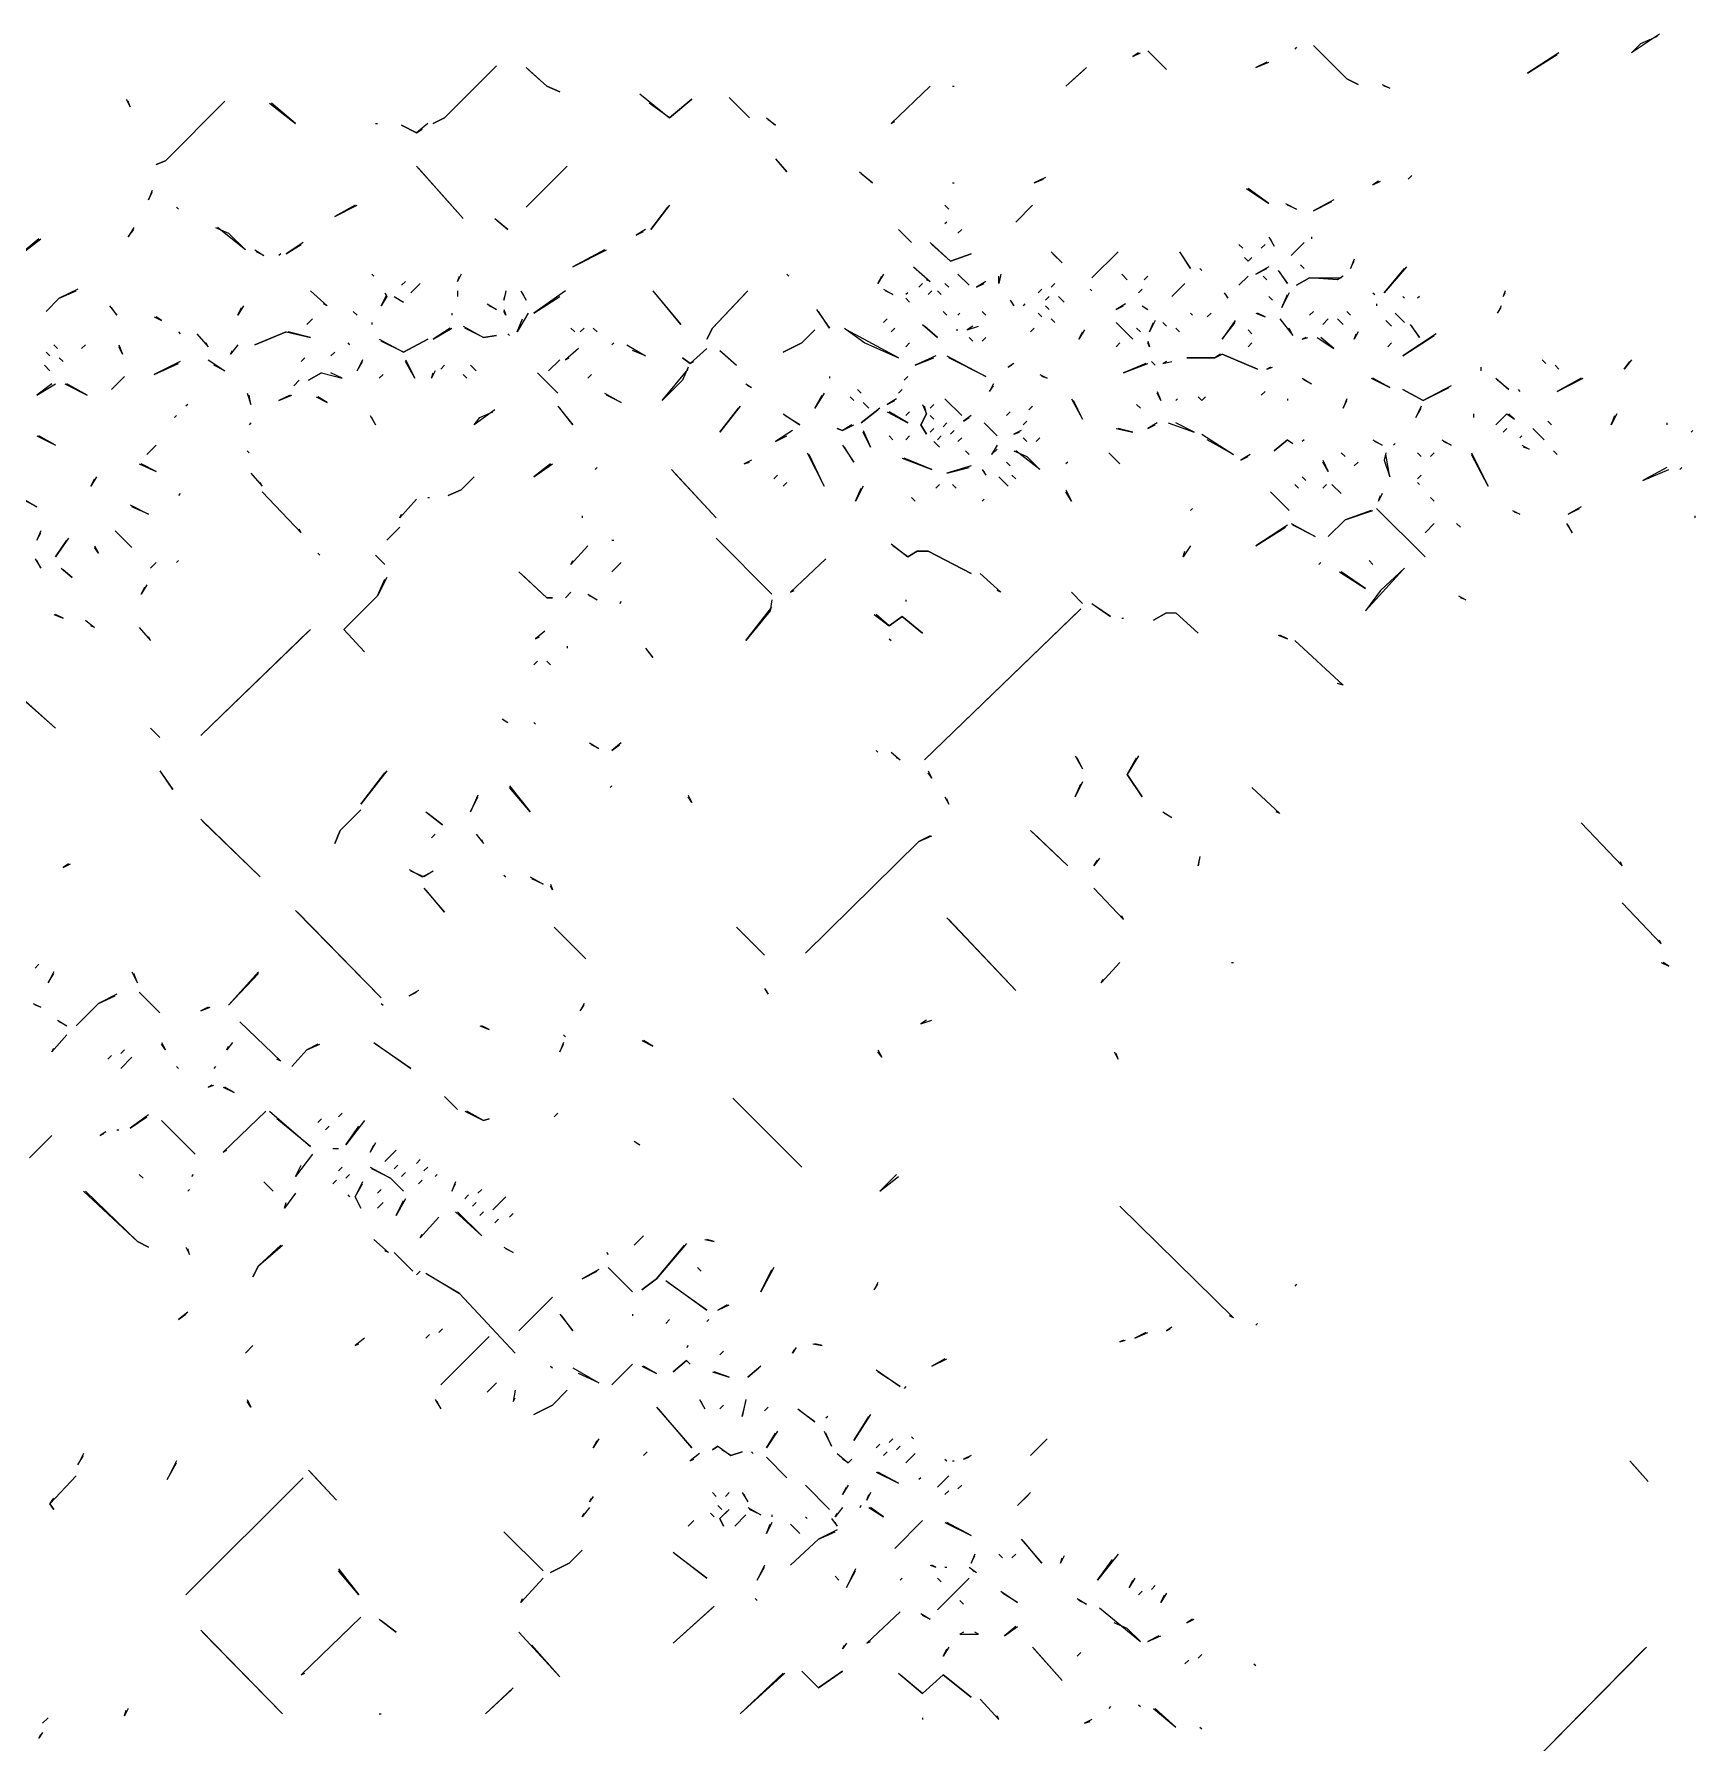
# Model space of a CAD drawing. Extents: x 1 to 2775, y -31 to 2075.
# Drawn here: x 1992.2 to 2141, y 675.2 to 828.3 of the extents above; entities that cross this region are included whole.
import ezdxf

# ---------------------------------------------------------------- set-up
doc = ezdxf.new("R2010")
doc.units = 0
doc.layers.add('LINEWORK', color=4, linetype='CONTINUOUS')

msp = doc.modelspace()

# ---------------------------------------------------------------- linework, layer by layer
at = {"layer": 'LINEWORK'}
for points in [[(2137.8333, 828.3333), (2135.3333, 826.6667), (2136.1667, 827.5), (2137.6667, 828.1667)], [(2091.1667, 826.6667), (2090.6667, 826.3333), (2091.3333, 826.6667)], [(2092, 826.8333), (2093.6667, 825.1667)], [(2105.3333, 827.1667), (2105.1667, 827)], [(2106.8333, 827.3333), (2109.8333, 824.3333), (2110.8333, 823.8333), (2109.8333, 824.3333)], [(2128.8333, 826.6667), (2126, 824.8333), (2128.6667, 826.5)], [(2033.6667, 825.5), (2029, 820.8333), (2028, 820.3333), (2029, 820.8333)], [(2036.3333, 825.3333), (2038.1667, 823.6667), (2039.3333, 823.1667), (2038.1667, 823.6667), (2036.5, 825.1667)], [(2086.5, 825.3333), (2084.6667, 823.6667), (2086.3333, 825.1667)], [(2102.6667, 825.8333), (2101.6667, 825.3333), (2102.8333, 825.8333)], [(2072.5, 823.6667), (2069, 820.3333), (2069.3333, 820.5)], [(2074.5, 823.6667), (2074.6667, 823.6667)], [(2113, 823.8333), (2113.6667, 823.5), (2113.1667, 823.6667)], [(2000.5, 822.5), (2000.8333, 821.8333), (2000.6667, 822.3333)], [(2009.3333, 822.3333), (2004, 817), (2003.1667, 816.6667), (2004, 817)], [(2013.3333, 822.1667), (2015.6667, 820.3333), (2013.5, 822.1667)], [(2046.5, 823), (2049.1667, 820.8333), (2051.1667, 822.5), (2049.1667, 820.8333), (2047.3333, 822.1667)], [(2054.5, 822.6667), (2056.3333, 820.8333)], [(2057.8333, 820.8333), (2058.6667, 820.1667), (2058, 820.6667)], [(2022.8333, 820.3333), (2023, 820.3333)], [(2027.5, 820.3333), (2026.5, 819.5), (2025.1667, 820.1667), (2026.5, 819.5), (2027, 819.8333)], [(2026.5, 816.5), (2030.6667, 811.8333), (2026.6667, 816.3333)], [(2040, 816.5), (2036.3333, 812.8333)], [(2058.6667, 817.1667), (2059.6667, 816), (2058.8333, 817)], [(2066.1667, 816), (2067.3333, 815), (2066.3333, 815.8333)], [(2074.5, 815), (2074.6667, 815)], [(2082.8333, 815.5), (2081.8333, 815), (2082.6667, 815.3333)], [(2100.8333, 814.5), (2102.8333, 813.1667), (2101, 814.5)], [(2112.6667, 815.1667), (2112.1667, 814.8333), (2112.8333, 815.1667)], [(2115.6667, 815.6667), (2115.3333, 815.3333)], [(2002.8333, 814.3333), (2002.5, 813.5), (2002.8333, 814.1667)], [(2021, 813), (2019.1667, 812), (2021.1667, 813)], [(2049.1667, 813), (2047.5, 810.8333), (2049, 812.8333)], [(2073.8333, 813), (2074.1667, 812.6667)], [(2081.6667, 813), (2080.1667, 811.5)], [(2104.3333, 813.1667), (2105.3333, 812.6667), (2104.5, 813)], [(2108.6667, 813.5), (2106.8333, 812.5), (2108.5, 813.3333)], [(2005, 812.8333), (2005.1667, 812.6667)], [(2033.5, 811.8333), (2034.6667, 810.8333), (2033.6667, 811.6667)], [(2074, 811.5), (2073.8333, 811.3333)], [(1992.6667, 810), (1990.5, 808.1667), (1992.8333, 810)], [(2001.1667, 811), (2000.6667, 810.1667), (2001.1667, 810.8333)], [(2008.5, 811), (2009.6667, 810.5), (2011.1667, 809), (2008.6667, 811)], [(2047, 810.8333), (2046.1667, 810.3333), (2046.8333, 810.6667)], [(2069.6667, 810.8333), (2070.8333, 809.6667)], [(2075.3333, 810.8333), (2075, 810.5)], [(2102.8333, 810.1667), (2103.3333, 809.3333), (2103, 810)], [(2106.6667, 810.1667), (2106.6667, 810)], [(2012, 809), (2012.8333, 808.5), (2012.1667, 808.8333)], [(2014.3333, 808.6667), (2014.1667, 808.5)], [(2016.3333, 809.6667), (2014.8333, 808.6667), (2016.1667, 809.5)], [(2043.3333, 809), (2040.5, 807.5), (2043.5, 809)], [(2072.5, 809.6667), (2074.3333, 808), (2076.1667, 808.6667), (2074.3333, 808), (2072.6667, 809.5)], [(2083.3333, 808.8333), (2084.3333, 807.8333), (2083.5, 808.6667)], [(2089.3333, 808.8333), (2087, 806.5)], [(2094.8333, 808.8333), (2095.8333, 807.3333), (2095, 808.6667)], [(2100.1667, 809.5), (2100.5, 809.1667)], [(2100.6667, 808.3333), (2101, 808), (2101.3333, 808.3333), (2101, 808)], [(2102.5, 809.5), (2102.1667, 809.1667)], [(2106, 809.6667), (2104.8333, 808.5)], [(2022.5, 806.8333), (2022.6667, 806.6667)], [(2030.5, 806.8333), (2030.1667, 806.1667), (2030.3333, 806.6667)], [(2059.6667, 806.8333), (2059.8333, 806.6667)], [(2068.3333, 806.8333), (2067.8333, 806), (2068.1667, 806.6667)], [(2071, 807.5), (2072.5, 806.1667), (2072.1667, 806.3333)], [(2075, 806.8333), (2076, 805.8333)], [(2078.8333, 806.8333), (2078.6667, 806), (2078.6667, 806.6667)], [(2089.6667, 806.8333), (2090.1667, 806.3333)], [(2096.6667, 807.3333), (2096.8333, 807.1667)], [(2102.8333, 807.5), (2101.6667, 806.8333), (2102.6667, 807.3333)], [(2103.6667, 807.1667), (2104.5, 806), (2103.8333, 807)], [(2105.6667, 807.6667), (2106, 807.3333)], [(2110.5, 808.1667), (2110.1667, 807.3333), (2110.5, 808)], [(2115.1667, 807.5), (2113.1667, 805.1667), (2115, 807.3333)], [(1996.1667, 805.5), (1994.5, 804.6667), (1993.3333, 803.5), (1994.5, 804.6667), (1996, 805.3333)], [(2017, 805.3333), (2018.5, 804), (2018.1667, 804.1667)], [(2025.5, 806.1667), (2025.1667, 805.8333)], [(2026.8333, 806), (2026, 805.1667)], [(2030.1667, 805.3333), (2030.1667, 804.8333)], [(2034.5, 805.3333), (2034.3333, 804.5), (2034.5, 805.1667)], [(2035.8333, 805.3333), (2036.3333, 804.5), (2036, 805.1667)], [(2039.8333, 805.3333), (2037, 803.3333), (2039.3333, 804.8333)], [(2047.6667, 805.3333), (2050.1667, 802.3333), (2047.8333, 805.1667)], [(2056.1667, 805.3333), (2053, 802), (2052.5, 801), (2053, 802), (2056, 805.1667)], [(2068.3333, 805.5), (2069.1667, 805), (2068.5, 805.3333)], [(2071.8333, 806), (2071.5, 805.6667)], [(2072.6667, 805.3333), (2072.3333, 805)], [(2073.1667, 805.3333), (2073.5, 805)], [(2073.8333, 806), (2074.1667, 805.6667)], [(2077.5, 806.1667), (2076.6667, 805.6667), (2077.3333, 806)], [(2082.5, 805.5), (2082.1667, 805.1667)], [(2083.6667, 806), (2083.3333, 805.6667)], [(2086.8333, 805.5), (2087, 805.3333)], [(2091.5, 805.5), (2091.1667, 805.1667)], [(2092, 806.6667), (2091.6667, 806.3333)], [(2095.3333, 806), (2094.1667, 804.8333)], [(2101, 806.6667), (2100.1667, 805.8333)], [(2102.3333, 806.6667), (2102.6667, 806.3333)], [(2109.5, 806.6667), (2109, 806.3333), (2106.5, 806.5), (2105.3333, 805.8333), (2106.5, 806.5), (2109.3333, 806.5)], [(2124, 805.3333), (2123.8333, 804.8333), (2124, 805.1667)], [(1999, 804), (1999.6667, 803.1667), (1999.1667, 803.8333)], [(2011, 804), (2010.5, 803.1667), (2010.8333, 803.8333)], [(2023.6667, 805.1667), (2023.8333, 804.8333), (2023.3333, 804), (2023.8333, 805)], [(2024.5, 804.8333), (2025.3333, 804.3333), (2024.6667, 804.6667)], [(2032.8333, 804.1667), (2033.6667, 803.6667), (2033, 804)], [(2070.5, 805.1667), (2070.3333, 805)], [(2070.3333, 804.6667), (2070.6667, 804.3333)], [(2079.6667, 804.5), (2080, 804), (2079.8333, 804.3333)], [(2081, 804.1667), (2080.8333, 804)], [(2083.1667, 804.8333), (2082.8333, 804.5)], [(2082.8333, 804), (2083.1667, 803.6667)], [(2084, 804.8333), (2084.5, 804.3333)], [(2090, 804.1667), (2089.1667, 803.6667), (2089.8333, 804)], [(2091.5, 804), (2092, 803.6667), (2091.6667, 803.8333)], [(2098.8333, 805.1667), (2099.1667, 804.6667), (2099, 805)], [(2102.8333, 804.8333), (2103.1667, 804.5)], [(2104.6667, 805.1667), (2104, 803.8333), (2104.5, 805)], [(2112.1667, 805.1667), (2112.3333, 805)], [(2112.5, 804.1667), (2112.5, 804)], [(2114.8333, 804.8333), (2115, 804.6667)], [(2116.3333, 804.8333), (2116.1667, 804.6667)], [(2123.6667, 804), (2123.3333, 803.3333), (2123.6667, 803.8333)], [(2003, 803), (2003.6667, 802.6667), (2003.1667, 803)], [(2017.1667, 802.8333), (2016.6667, 802.3333)], [(2020.8333, 803.5), (2021.1667, 803.1667)], [(2022.5, 802.5), (2022.5, 802.3333)], [(2029.6667, 803.3333), (2029.6667, 803.1667)], [(2030.6667, 802.1667), (2032.5, 801.1667), (2033.6667, 801.3333), (2032.5, 801.1667), (2030.8333, 802)], [(2034.3333, 803.6667), (2034.5, 803.1667), (2034.3333, 803.5)], [(2036.5, 803.3333), (2035.5, 801.6667), (2036, 802.8333)], [(2062.3333, 803.6667), (2063.5, 802), (2062.5, 803.5)], [(2068.6667, 802.8333), (2068.3333, 802.5)], [(2071.8333, 802.3333), (2073.1667, 801.1667), (2072, 802.1667)], [(2073.6667, 803.5), (2074, 803.1667)], [(2075.1667, 803.3333), (2075, 803.1667)], [(2076.3333, 802.1667), (2075.8333, 801.8333), (2076.8333, 802.1667)], [(2077.1667, 803.5), (2077.5, 803.1667)], [(2082.1667, 803.3333), (2082.5, 803)], [(2083.3333, 802.8333), (2083.6667, 802.5)], [(2089.1667, 802.5), (2090.6667, 801)], [(2092.6667, 802.6667), (2092.1667, 801.6667), (2092.5, 802.5)], [(2093.3333, 802.5), (2093.6667, 802.1667)], [(2095.8333, 803.3333), (2096, 803.1667)], [(2097.6667, 803.3333), (2097.3333, 803)], [(2099.8333, 802.6667), (2098.6667, 801), (2099.8333, 802.5)], [(2101.6667, 803.3333), (2102.5, 803), (2101.8333, 803.3333)], [(2103.8333, 802.8333), (2105, 801.3333), (2104.6667, 802)], [(2106.8333, 803.5), (2106.5, 803.1667)], [(2108.1667, 802.8333), (2107.6667, 802.3333)], [(2109, 802.8333), (2109.5, 802.3333)], [(2109.8333, 803.5), (2110.1667, 803.1667)], [(2113.3333, 802.6667), (2113.8333, 802.1667)], [(2114.1667, 803.3333), (2115, 802.5)], [(2115.5, 802.3333), (2116.3333, 801.1667), (2115.6667, 802.1667)], [(2005.1667, 801.6667), (2005.3333, 801.5)], [(2006.8333, 801.5), (2007.8333, 800.3333), (2007.6667, 800.6667)], [(2014.8333, 801.6667), (2012, 800.5), (2014.8333, 801.6667), (2017, 801.1667), (2015, 801.6667)], [(2020.3333, 800.6667), (2020.5, 800.5)], [(2023.1667, 801), (2025.3333, 799.8333), (2027.5, 801), (2025.3333, 799.8333), (2023.3333, 800.8333)], [(2029.5, 802), (2028, 801), (2029.6667, 802)], [(2034.6667, 801.5), (2034.8333, 801.3333)], [(2040.3333, 802), (2040.6667, 801.6667)], [(2041.5, 802), (2041.1667, 801.6667)], [(2042.3333, 802), (2042.6667, 801.6667)], [(2044.1667, 800.6667), (2044, 800.5)], [(2062.1667, 801.8333), (2061, 800.6667), (2059.3333, 799.8333), (2061, 800.6667)], [(2064.8333, 802), (2066.6667, 800.6667), (2069.6667, 799.3333), (2065, 801.8333)], [(2069.3333, 802), (2069, 801.6667)], [(2070.6667, 800.6667), (2070.3333, 800.3333)], [(2074.8333, 801.8333), (2075, 801.8333)], [(2076, 801.1667), (2076.3333, 800.8333)], [(2077.5, 801.1667), (2077.1667, 800.8333)], [(2081.8333, 802), (2081.5, 801.6667)], [(2086.3333, 801.8333), (2085.8333, 801), (2086.1667, 801.6667)], [(2089.5, 800.6667), (2089.1667, 800.3333)], [(2091, 802), (2091.3333, 801.6667)], [(2092, 800.8333), (2092.1667, 800.3333), (2092, 800.6667)], [(2094.5, 802), (2094.8333, 801.6667)], [(2101, 801.8333), (2101.3333, 801.5)], [(2101.3333, 800.6667), (2101, 800.3333)], [(2106.1667, 801.1667), (2105.8333, 801), (2106.3333, 801.1667)], [(2107.1667, 801.1667), (2108.6667, 800.1667), (2107.5, 801.1667)], [(2110.8333, 801.6667), (2110.5, 801), (2110.6667, 801.5)], [(2113.8333, 800.6667), (2113.5, 800.3333)], [(2117.8333, 801.5), (2114.8333, 799.5), (2117.6667, 801.3333)], [(1993.3333, 799.8333), (1993.6667, 799.5)], [(1994, 800.5), (1994.3333, 800.1667)], [(1994.5, 799.3333), (1994.8333, 799)], [(1996.8333, 800.5), (1996.5, 800.1667)], [(1999.8333, 800.5), (2000.1667, 799.6667), (1999.8333, 800.3333)], [(2007.8333, 799.1667), (2009.3333, 798.1667), (2008.3333, 798.6667)], [(2010.5, 800.5), (2009.8333, 799.6667), (2010, 800)], [(2016.5, 799.3333), (2016.1667, 799)], [(2019.1667, 799.8333), (2018.8333, 799.5)], [(2021.6667, 799.1667), (2021.1667, 798.1667), (2021.6667, 799)], [(2025.5, 799.1667), (2026.3333, 797.5), (2025.5, 799)], [(2039.3333, 799.1667), (2038.3333, 798.1667)], [(2041, 800.1667), (2039.8333, 799.1667), (2040.1667, 799.3333)], [(2045.3333, 800.5), (2047, 799.5), (2045.8333, 800)], [(2052.5, 800.1667), (2051, 798.8333), (2050.3333, 799.3333), (2051, 798.8333), (2051.3333, 799)], [(2053.6667, 800), (2055.1667, 798.6667), (2053.8333, 799.8333)], [(2073, 799.5), (2071.1667, 798.6667), (2072.8333, 799.3333)], [(2074, 799.5), (2077.5, 797.6667), (2074.1667, 799.3333)], [(2098.5, 799.6667), (2098, 799.3333), (2095.5, 799.3333), (2098, 799.3333), (2098.6667, 799.6667), (2101.8333, 798.3333), (2098.6667, 799.6667)], [(2127.3333, 799.1667), (2127.6667, 798.8333)], [(2135.3333, 799.1667), (2134.6667, 798.3333), (2135.1667, 799)], [(1993.1667, 798.6667), (1993.6667, 798.1667)], [(2000.3333, 797.6667), (1999.1667, 796.5)], [(2005.3333, 799), (2003, 797.8333), (2005.1667, 798.8333)], [(2018, 798), (2016.8333, 797.3333), (2018, 798), (2019.8333, 797.5), (2018.8333, 798)], [(2023.5, 797.8333), (2023.1667, 797.5)], [(2028.1667, 798.1667), (2027.8333, 797.5), (2028, 798)], [(2029, 798.6667), (2028.6667, 798.3333)], [(2030.6667, 797.8333), (2031, 797.5)], [(2031.3333, 798.6667), (2031.8333, 798.1667)], [(2037.3333, 798), (2039.1667, 796.1667)], [(2042.1667, 797.8333), (2041.8333, 797.5)], [(2050.8333, 798.5), (2050.3333, 797.3333), (2048.5, 795.5), (2050.8333, 798.3333)], [(2063.5, 797.6667), (2063.5, 797.5)], [(2070.5, 797.6667), (2070.1667, 797.3333)], [(2080, 798.8333), (2079.5, 798.5), (2079.8333, 798.6667)], [(2082.3333, 797.8333), (2083, 797.5), (2082.5, 797.6667)], [(2091.8333, 798.8333), (2089.8333, 798), (2092, 798.8333)], [(2092.3333, 799), (2092.6667, 798.6667)], [(2093.6667, 799), (2093.3333, 798.8333), (2094.1667, 799)], [(2103, 798.5), (2102.6667, 798.3333), (2103.1667, 798.5)], [(2121.8333, 798.5), (2121.8333, 798.1667)], [(2128.5, 798.6667), (2128.8333, 798.3333)], [(1993.8333, 797), (1992.5, 796), (1994.1667, 797)], [(1995, 797), (1997, 796), (1995.1667, 797)], [(2011.3333, 796.1667), (2011.6667, 795.1667), (2011.5, 796)], [(2016, 797.3333), (2015.5, 796.8333)], [(2043.3333, 796.1667), (2044.8333, 795.3333), (2043.5, 796)], [(2056, 797), (2056.5, 796.6667), (2056.1667, 796.8333)], [(2063, 796.1667), (2062.1667, 794.8333), (2062.8333, 796)], [(2066, 796.5), (2066.3333, 796.1667)], [(2070, 796.5), (2069.6667, 796.1667)], [(2078.1667, 797), (2077.8333, 796.3333), (2078.1667, 796.8333)], [(2092.8333, 796.3333), (2093.1667, 795.5), (2092.8333, 796.1667)], [(2102.5, 796.3333), (2102.1667, 796)], [(2105.8333, 797.5), (2106.6667, 797), (2106, 797.3333)], [(2112, 797.5), (2113.6667, 796.6667), (2112.1667, 797.5)], [(2119.1667, 796.8333), (2116.6667, 795.5), (2114.8333, 796.5), (2116.6667, 795.5), (2119, 796.6667)], [(2123.1667, 797.5), (2124.3333, 796.5), (2123.3333, 797.3333)], [(2125.1667, 796.5), (2125.3333, 796.3333)], [(2130.8333, 797.5), (2128.6667, 796.3333), (2131, 797.5)], [(2006, 795.1667), (2005.8333, 795)], [(2015.1667, 796), (2014.1667, 795.5), (2015.3333, 796)], [(2017.5, 795.8333), (2018.5, 795.3333), (2017.6667, 795.8333)], [(2033.5, 794.6667), (2031.6667, 793.3333), (2032.1667, 794), (2033.3333, 794.5)], [(2039.1667, 795), (2040.5, 793.3333), (2039.3333, 794.8333)], [(2055.5, 795), (2053.6667, 792.6667), (2055.3333, 794.8333)], [(2065.3333, 795.8333), (2065.6667, 795.5)], [(2068, 794.8333), (2066.3333, 793.5), (2067.8333, 794.6667)], [(2066.5, 795.3333), (2067, 794.8333)], [(2069.5, 795.6667), (2068.6667, 795.1667), (2069.3333, 795.5)], [(2071.8333, 795.1667), (2072.1667, 794.3333), (2071.6667, 793.3333), (2072.1667, 792.5), (2071.6667, 793.3333), (2072.1667, 794.3333), (2072, 795)], [(2072.8333, 795.1667), (2072.5, 794.8333)], [(2073.8333, 795.6667), (2075.3333, 794.1667)], [(2081.6667, 795), (2081.3333, 794.6667)], [(2085.1667, 795.6667), (2086.1667, 793.8333), (2085.3333, 795.5)], [(2091, 795.1667), (2091.3333, 794.8333)], [(2094.6667, 795.6667), (2094.5, 795.5)], [(2096.5, 795.8333), (2096.8333, 795.5), (2097.1667, 795.8333), (2096.8333, 795.5)], [(2104.5, 795.6667), (2104.5, 795.5)], [(2109.8333, 795.6667), (2109.5, 794.8333), (2109.8333, 795.5)], [(2116.5, 795), (2116, 794), (2116.5, 794.8333)], [(2005, 794.1667), (2004.8333, 794)], [(2011.6667, 793.5), (2011.5, 793.3333)], [(2022.3333, 794.1667), (2022.8333, 793.3333), (2022.5, 794)], [(2059.3333, 794.3333), (2060.8333, 793.3333), (2059.5, 794.1667)], [(2065.5, 793.3333), (2064.6667, 792.8333), (2064.1667, 793), (2064.6667, 792.8333), (2065.6667, 793.3333)], [(2068.6667, 794.5), (2070.5, 793.5), (2068.8333, 794.5)], [(2070.6667, 794.5), (2070.3333, 794.1667)], [(2072.5, 794.1667), (2072.8333, 793.8333)], [(2072.8333, 793), (2072.5, 792.6667)], [(2074, 793.5), (2073.6667, 793.1667)], [(2076.1667, 794.1667), (2075.5, 793.6667), (2076, 794)], [(2077.3333, 793.5), (2078.5, 792.3333)], [(2079.6667, 794.5), (2079.3333, 794.1667)], [(2081.1667, 793.6667), (2080.8333, 793.3333)], [(2089.1667, 793), (2090.6667, 792.6667), (2089.3333, 793)], [(2092.8333, 793.5), (2092, 793), (2092.6667, 793.3333)], [(2093.8333, 793.5), (2096.1667, 792.6667), (2094.5, 793.5)], [(2121.1667, 794.3333), (2121.1667, 794)], [(2124.1667, 794.3333), (2123.1667, 793.3333), (2124.1667, 794.3333), (2124.8333, 793.8333), (2124.3333, 794.3333)], [(2124.1667, 793), (2123.8333, 792.6667)], [(2126.5, 793), (2127.5, 792)], [(2127.8333, 793.6667), (2128.1667, 793.3333)], [(2134, 794.3333), (2133.5, 793.3333), (2133.8333, 794.1667)], [(2138.5, 793.5), (2138.5, 793.3333)], [(1992.5, 792.3333), (1994.1667, 791.5), (1992.6667, 792.3333)], [(2003.1667, 791.5), (2002.3333, 790.6667)], [(2060.1667, 792.8333), (2058.6667, 791.8333), (2059.6667, 792.3333)], [(2064.6667, 791.5), (2065.6667, 790), (2064.8333, 791.3333)], [(2066.5, 792.8333), (2067.1667, 791.3333), (2066.5, 792.6667)], [(2068.8333, 792.3333), (2069.1667, 792)], [(2070.6667, 792.3333), (2070.3333, 792)], [(2072.8333, 791.8333), (2073.3333, 791.3333)], [(2073.5, 792.3333), (2073.1667, 792)], [(2074.6667, 792.8333), (2074.3333, 792.5)], [(2075.3333, 792.1667), (2075, 791.8333)], [(2078.5, 791.5), (2078, 790.6667), (2078.5, 791.1667)], [(2080.6667, 792.8333), (2080, 792.5), (2080.5, 792.6667)], [(2080.8333, 792.1667), (2081.1667, 791.8333)], [(2082.3333, 792.1667), (2082, 791.8333)], [(2096.8333, 792.5), (2099.6667, 790.6667), (2097.3333, 792)], [(2104.5, 792), (2103.3333, 791), (2104.5, 792), (2105, 791.6667), (2104.6667, 791.8333)], [(2106, 792), (2105.8333, 791.8333)], [(2112.1667, 792), (2113, 791.5), (2112.3333, 791.8333)], [(2114.1667, 791.6667), (2114, 791.5)], [(2118.3333, 792), (2119.1667, 791.5), (2118.5, 791.8333)], [(2125.5, 792.3333), (2125.3333, 792.1667)], [(2125.5, 791.5), (2126.1667, 791.1667), (2125.6667, 791.3333)], [(2140.8333, 792.8333), (2140.6667, 792.6667)], [(2011.3333, 791), (2011.5, 790.8333)], [(2056.5, 790.1667), (2055.8333, 789.8333), (2056.3333, 790)], [(2061.5, 790.8333), (2063, 787.8333), (2061.6667, 790.6667)], [(2070, 790.3333), (2072.6667, 789.3333), (2070.1667, 790.3333)], [(2075.6667, 791), (2076, 790.6667)], [(2079.3333, 790), (2079.6667, 789.6667)], [(2080, 791), (2081.1667, 790.5), (2082.3333, 789.3333), (2080.1667, 791)], [(2084.8333, 790), (2084.6667, 789.8333)], [(2088.5, 790.8333), (2089.5, 789.8333)], [(2101.1667, 790.6667), (2100.3333, 790.1667), (2101, 790.5)], [(2107.6667, 790.1667), (2108.1667, 789.1667), (2107.6667, 790)], [(2109.3333, 790.8333), (2109.6667, 790.5)], [(2110.8333, 790), (2110.5, 789.6667)], [(2113.3333, 790.8333), (2113.1667, 790.1667), (2113.6667, 788.6667), (2113.3333, 790.6667)], [(2116.1667, 790.8333), (2116.5, 790.5)], [(2117.6667, 790.8333), (2117.3333, 790.5)], [(2121, 790.8333), (2122.5, 787.8333), (2121, 790.6667)], [(2128.3333, 791), (2128.6667, 790.6667)], [(1997.8333, 788.6667), (1997.3333, 787.8333), (1997.6667, 788.5)], [(2001.6667, 789.8333), (2003.1667, 789.1667), (2001.8333, 789.8333)], [(2011.6667, 789), (2012.6667, 787.8333), (2012.5, 788.1667)], [(2031.6667, 788.6667), (2030.5, 787.5), (2029.3333, 787), (2030.5, 787.5)], [(2038.5, 789.8333), (2037, 788.6667), (2038.6667, 789.8333)], [(2042.6667, 789.5), (2042.5, 789.3333)], [(2049.3333, 789.3333), (2053.3333, 785), (2049.5, 789.1667)], [(2058.8333, 788.8333), (2058.5, 788.5)], [(2076.1667, 789.6667), (2074, 789), (2076, 789.5)], [(2077.1667, 789.3333), (2077.5, 788.8333), (2077.3333, 789.1667)], [(2078.6667, 788.6667), (2079.5, 787.8333)], [(2079.8333, 788.8333), (2080.1667, 788.5)], [(2105.8333, 788.6667), (2106.1667, 788.3333)], [(2116.5, 788.8333), (2116.1667, 788.5)], [(2138.5, 789.5), (2136.3333, 788.3333), (2138.6667, 789.3333)], [(2139.8333, 789.5), (2139.6667, 789.3333)], [(2005.3333, 787.1667), (2005.1667, 787)], [(2012.6667, 787.3333), (2016.1667, 783.6667), (2016, 784)], [(2059.6667, 788.1667), (2059.3333, 787.8333)], [(2066.5, 787.8333), (2065.8333, 786.5), (2066.3333, 787.6667)], [(2073.3333, 788), (2073, 787.6667)], [(2074.5, 788), (2074.8333, 787.6667)], [(2084.6667, 787.5), (2085.1667, 786.5), (2084.6667, 787.3333)], [(2103, 787.3333), (2104.6667, 785.6667)], [(2105.1667, 788), (2105.5, 787.6667)], [(2108, 788), (2107.6667, 787.6667)], [(2108.5, 788), (2109.3333, 787.1667)], [(2113, 787.1667), (2112.6667, 786.5), (2112.8333, 787)], [(2116.1667, 788.1667), (2116.3333, 788)], [(1991.3333, 786.6667), (1992.5, 786), (1991.5, 786.5)], [(2000.8333, 786.1667), (2002.5, 785.3333), (2001, 786)], [(2026.5, 786.6667), (2025, 785), (2025.1667, 785.3333)], [(2027.5, 786.8333), (2027.6667, 786.8333)], [(2070.8333, 786.8333), (2071.1667, 786.5)], [(2077.3333, 786.6667), (2077.1667, 786.5)], [(2096, 785.8333), (2095.8333, 785.6667)], [(2112, 785.6667), (2109.6667, 784.8333), (2108.1667, 783.3333), (2109.6667, 784.8333), (2112.1667, 785.6667)], [(2112.5, 785.8333), (2116.8333, 781.5), (2116, 782.3333)], [(2117.3333, 786.8333), (2117.6667, 786.5)], [(2124.6667, 785.6667), (2125.3333, 785.3333), (2124.8333, 785.5)], [(2130.8333, 786), (2129.6667, 785.3333), (2130.6667, 785.8333)], [(1992.8333, 783.8333), (1992.5, 783), (1992.8333, 783.6667)], [(1999.5, 783.8333), (2001, 782.3333)], [(2025, 784.1667), (2023.8333, 783)], [(2041.3333, 785.1667), (2041.3333, 785)], [(2104.5, 784.3333), (2101.6667, 782.5), (2104.3333, 784.1667)], [(2104.8333, 784.5), (2107, 783.3333), (2105, 784.3333)], [(2117.6667, 784.5), (2116.8333, 783.6667)], [(2119.6667, 784.5), (2120, 784.1667)], [(2129.5, 784.5), (2130, 783.6667), (2129.6667, 784.3333)], [(2141, 785.1667), (2141, 785)], [(1995.3333, 783.1667), (1994.1667, 781.5), (1995.1667, 783)], [(1997.6667, 782.5), (1998, 781.8333), (1997.6667, 782.3333)], [(2041.8333, 782.5), (2040.3333, 780.8333), (2040.5, 781.1667)], [(2044, 783), (2044.1667, 783)], [(2053.3333, 783.1667), (2058.3333, 778.1667)], [(2069, 782.6667), (2070.5, 781.5), (2071.3333, 782), (2072.3333, 782), (2076.1667, 780), (2072.3333, 782), (2071.3333, 782), (2070.5, 781.5), (2069.1667, 782.5)], [(2095.8333, 782.5), (2095.1667, 781.5), (2095.3333, 782)], [(1992.3333, 781.3333), (1992.8333, 780.5), (1992.5, 781.1667)], [(2003.1667, 781), (2002.6667, 780.5)], [(2005.1667, 781.1667), (2005, 781)], [(2017.6667, 781.8333), (2017.8333, 781.6667)], [(2022.8333, 781.6667), (2023.6667, 780.8333)], [(2044.8333, 781), (2044, 780.1667)], [(2063.1667, 781.3333), (2060, 778.3333), (2060.3333, 778.5)], [(2107.5, 781), (2107.3333, 780.8333)], [(2111.8333, 781.1667), (2112.1667, 780.8333)], [(1994.6667, 780.5), (1995.6667, 779.6667), (1994.8333, 780.3333)], [(2023.8333, 779.6667), (2023, 778), (2020, 775), (2021.8333, 773), (2020, 775), (2023, 778), (2023.6667, 779.5)], [(2035.6667, 780.1667), (2038.1667, 777.8333), (2038.6667, 777.8333), (2038.1667, 777.8333), (2035.8333, 780)], [(2077, 780), (2078.8333, 778.3333), (2078.5, 778.5)], [(2109.1667, 780.1667), (2111.5, 778.6667), (2109.3333, 780.1667)], [(2115, 780.5), (2112.8333, 778.5), (2111.5, 776.6667), (2114.8333, 780.3333)], [(2002.3333, 779), (2001.8333, 778.1667), (2002.1667, 778.8333)], [(2040.3333, 778.3333), (2039.8333, 777.8333)], [(2041.8333, 778.1667), (2042.6667, 777.6667), (2042, 778)], [(2058.3333, 777.6667), (2058.1667, 776.6667), (2056, 774), (2058.3333, 777)], [(2070.3333, 777.6667), (2070.3333, 777.5)], [(2085.1667, 778.3333), (2086.1667, 777.3333)], [(2119.8333, 778), (2120.5, 777.6667), (2120, 777.8333)], [(1994, 776.3333), (1994.8333, 776), (1994.1667, 776.3333)], [(2044.8333, 777.5), (2044.6667, 777.3333)], [(2067.5, 776.3333), (2068.8333, 775.3333), (2070, 776.1667), (2071.8333, 774.6667), (2070, 776.1667), (2068.8333, 775.3333), (2067.6667, 776.3333)], [(2086, 776.8333), (2072, 763.3333), (2085.8333, 776.6667)], [(2087, 777.3333), (2088.6667, 776.1667), (2087.1667, 777.1667)], [(2093.6667, 776.5), (2092.5, 775.8333), (2093.6667, 776.5), (2094.5, 776.5), (2096.5, 774.6667), (2094.5, 776.5)], [(1996.8333, 775.8333), (1997.6667, 775.1667), (1997.3333, 775.3333)], [(2001.6667, 775.1667), (2002.6667, 774), (2002.5, 774.3333)], [(2017, 775), (2007.1667, 765.5), (2016.8333, 774.8333)], [(2038, 774.8333), (2037.1667, 774.1667), (2037.5, 774.3333)], [(2089.6667, 776), (2089.8333, 776)], [(2040, 773.5), (2040, 773.3333)], [(2047, 773.3333), (2047.6667, 772.5), (2047.1667, 773.1667)], [(2068.8333, 774.1667), (2069, 774)], [(2103.6667, 774.5), (2104.5, 774.1667), (2103.8333, 774.5)], [(2105.1667, 774), (2109.5, 770), (2109, 770.1667)], [(2037.3333, 772.1667), (2037, 771.8333)], [(2038.1667, 772.1667), (2038.5, 771.8333)], [(1991.1667, 768.8333), (1994.1667, 766.1667), (1991.3333, 768.6667)], [(2034.1667, 767), (2034.6667, 766.6667), (2034.3333, 766.8333)], [(2002.6667, 766.1667), (2003.5, 765.3333)], [(2037, 766.6667), (2037.1667, 766.5)], [(2042, 764.8333), (2042.8333, 764.3333), (2042.1667, 764.6667)], [(2044.8333, 764.8333), (2044, 764.1667), (2044.6667, 764.6667)], [(2067.6667, 764.1667), (2067.8333, 764)], [(2069, 764), (2069.8333, 763.3333), (2069.5, 763.5)], [(2085.5, 763.6667), (2086.1667, 762.5), (2085.6667, 763.5)], [(2091.1667, 763.6667), (2090.1667, 762), (2091.5, 760), (2090.1667, 762), (2091, 763.5)], [(2003.5, 762.3333), (2004.6667, 760.6667), (2003.6667, 762.1667)], [(2023.8333, 762.3333), (2021.5, 759.3333), (2023.6667, 762.1667)], [(2034.8333, 761), (2036.6667, 758.6667), (2034.8333, 760.8333)], [(2044, 761), (2043.8333, 760.8333)], [(2072.3333, 762.3333), (2072.6667, 761.6667), (2072.3333, 762.1667)], [(2086.1667, 761.3333), (2085.5, 760), (2086, 761.1667)], [(2101.3333, 760.8333), (2103.8333, 758.5), (2103.5, 758.6667)], [(2032, 760.1667), (2031.3333, 758.6667), (2032, 760)], [(2050.8333, 760.1667), (2051.1667, 759.5), (2050.8333, 760)], [(2073.8333, 760), (2074.1667, 759.3333), (2074, 759.8333)], [(2007.1667, 758), (2012.5, 752.8333), (2007.3333, 757.8333)], [(2021.5, 758.8333), (2019.6667, 757), (2019.1667, 755.8333), (2019.6667, 757)], [(2027.3333, 758.6667), (2028.8333, 757.5), (2027.5, 758.5)], [(2093.3333, 758.6667), (2094.1667, 758.1667), (2093.5, 758.5)], [(2028.1667, 756.6667), (2027.8333, 756.3333)], [(2031.8333, 756.6667), (2032.5, 755.8333), (2032.3333, 756.1667)], [(2072.5, 756.5), (2071.5, 756), (2061.3333, 746), (2071.5, 756), (2072.6667, 756.5)], [(2081.5, 757), (2084.8333, 753.8333), (2081.6667, 756.8333)], [(2130.8333, 757.6667), (2134.5, 753.8333), (2134.3333, 754.1667)], [(1995.3333, 754), (1994.8333, 753.6667), (1995.5, 754)], [(2025.8333, 753.5), (2027, 752.8333), (2028, 753.3333), (2027.1667, 752.8333), (2026, 753.3333)], [(2087.6667, 754.5), (2087.1667, 753.8333), (2087.5, 754.3333)], [(2096.6667, 754.6667), (2096.5, 753.8333), (2096.6667, 754.5)], [(2027.1667, 751.8333), (2029, 749.6667), (2027.3333, 751.6667)], [(2034.3333, 753), (2034.5, 752.8333)], [(2036.6667, 752.8333), (2037.8333, 752.1667), (2036.8333, 752.6667)], [(2038.5, 752.1667), (2038.6667, 751.6667), (2038.5, 752)], [(2087.1667, 751.8333), (2089.8333, 749), (2089.6667, 749.3333)], [(2134.5, 750.5), (2138, 746.8333), (2137.8333, 747.1667)], [(2015.6667, 749.8333), (2023.3333, 742), (2015.8333, 749.6667)], [(2074, 749.1667), (2080.1667, 742.6667), (2074.1667, 749)], [(2038.8333, 748.3333), (2041.6667, 745.5)], [(2055.1667, 748.3333), (2057.6667, 745.8333)], [(1992.6667, 745), (1992.3333, 744.6667)], [(1994, 744.3333), (1993.5, 743.3333), (1994, 744.1667)], [(2001, 744.3333), (2001.5, 743.3333), (2001.1667, 744.1667)], [(2012.3333, 744.3333), (2009.6667, 741.3333), (2012.3333, 744.1667)], [(2089.5, 745.1667), (2087.8333, 743.3333), (2088, 743.6667)], [(2099.5, 745.1667), (2099.6667, 745.1667)], [(2138, 745.1667), (2138.6667, 744.8333), (2138.1667, 745.1667)], [(2001.6667, 742.5), (2003.5, 740.6667)], [(2026.6667, 742.6667), (2025.8333, 742.1667), (2026.5, 742.5)], [(2057.6667, 742.8333), (2058, 742.3333), (2057.8333, 742.6667)], [(1992.1667, 741.5), (1992.8333, 741.1667), (1992.3333, 741.3333)], [(1999.6667, 742.3333), (1998, 741.5), (1996, 739.5), (1998, 741.5), (1999.5, 742.1667)], [(2007.8333, 741.1667), (2007.1667, 740.8333), (2008, 741.1667)], [(2023.3333, 741.5), (2023.5, 741.3333)], [(2041.5, 741.5), (2041.1667, 740.8333), (2041.5, 741.3333)], [(1994.3333, 740), (1995.1667, 739.5), (1994.5, 739.8333)], [(2010.6667, 739.8333), (2014.3333, 736.3333), (2014, 736.5)], [(2032.1667, 739.5), (2033, 739.1667), (2032.3333, 739.5)], [(2072.1667, 740), (2071.6667, 739.6667), (2072.6667, 740)], [(1995.1667, 738.6667), (1993.8333, 737.1667), (1994, 737.5)], [(2003.6667, 738), (2004, 737.3333), (2003.6667, 737.8333)], [(2010, 738), (2009.5, 737.3333), (2009.6667, 737.6667)], [(2022.6667, 738), (2026, 735.6667), (2022.8333, 737.8333)], [(2039.6667, 738), (2039.3333, 737.1667), (2039.6667, 737.8333)], [(2039.6667, 738.6667), (2039.8333, 738.5)], [(2046.6667, 738.1667), (2047.6667, 737.6667), (2046.8333, 738.1667)], [(1999.1667, 736.8333), (1998.8333, 736.5)], [(2000.3333, 737.3333), (2000, 737)], [(2001, 736.6667), (2000, 735.6667)], [(2017.6667, 737.8333), (2016.6667, 737.3333), (2015.3333, 735.8333), (2016.6667, 737.3333), (2017.8333, 737.8333)], [(2067.8333, 737.3333), (2068.1667, 736.6667), (2067.8333, 737.1667)], [(2089, 737.1667), (2089.3333, 736.5), (2089.1667, 737)], [(2005, 735.8333), (2005.1667, 735.6667)], [(2008.5, 735.8333), (2008.3333, 735.6667)], [(2008.1667, 734.1667), (2007.8333, 734), (2008.3333, 734.1667)], [(2009.1667, 734), (2010.1667, 733.5), (2009.3333, 734)], [(2013, 731.8333), (2009.1667, 728.1667), (2009.5, 728.3333)], [(2013.3333, 731.8333), (2017, 728.6667), (2014, 731.1667)], [(2029, 733.1667), (2030.1667, 732)], [(2030.8333, 731.8333), (2032.5, 731), (2033, 731.1667), (2032.5, 731), (2031, 731.8333)], [(2054.8333, 733), (2061, 726.8333)], [(2002.5, 731.5), (2000.8333, 730.3333), (2002.3333, 731.3333)], [(2003.6667, 731), (2006.6667, 728)], [(2018, 731.1667), (2017.6667, 730.8333)], [(2018.6667, 730.5), (2018.3333, 730.1667)], [(2019.8333, 731.6667), (2019.5, 731.3333)], [(2021.8333, 731), (2020.1667, 728.8333), (2021.3333, 730.5)], [(2039.1667, 731.6667), (2038.8333, 731.3333)], [(1993.8333, 729.6667), (1991.8333, 727.6667)], [(1998.6667, 730), (1998.1667, 729.6667), (1998.5, 729.8333)], [(1999.6667, 730.1667), (1999.8333, 730.1667)], [(2022.8333, 729), (2022.3333, 728.1667), (2022.6667, 728.8333)], [(2046, 729.1667), (2046.5, 728.8333), (2046.1667, 729)], [(2017.1667, 728), (2015.6667, 726), (2016.1667, 727)], [(2019, 728.5), (2019.5, 728.5)], [(2024.6667, 728.3333), (2023.6667, 727.3333)], [(2026.8333, 727.5), (2026.5, 727.1667)], [(2001.6667, 726.1667), (2002, 725.8333)], [(2006.5, 726.1667), (2006.3333, 726)], [(2019.3333, 725.6667), (2019, 725.3333)], [(2019.8333, 726.8333), (2019.5, 726.5)], [(2020.5, 726.1667), (2020.1667, 725.8333)], [(2022.3333, 726.8333), (2024.1667, 725.8333), (2025.3333, 724.6667), (2024.1667, 725.8333), (2022.5, 726.6667)], [(2024.8333, 727), (2024.5, 726.6667)], [(2025.5, 726.3333), (2025.1667, 726)], [(2027, 725.6667), (2026.6667, 725.3333)], [(2027.5, 726.8333), (2027.1667, 726.5)], [(2028.3333, 726.1667), (2028.1667, 726)], [(2069.5, 726.1667), (2068, 724.6667), (2069.6667, 726)], [(1996.6667, 724.6667), (2001.5, 720.1667), (2002.5, 719.6667), (2001.5, 720.1667), (1996.8333, 724.6667)], [(2006.1667, 724.8333), (2006, 724.6667)], [(2012.8333, 725.5), (2013.6667, 724.6667)], [(2015.6667, 724.5), (2014.6667, 723.1667), (2014.8333, 723.6667)], [(2020.3333, 724.3333), (2020.5, 724.1667)], [(2021.6667, 725.5), (2021, 724.1667), (2021.5, 723.1667), (2021, 724.1667), (2021.6667, 725.3333)], [(2023.3333, 724.8333), (2023, 724.5)], [(2030, 725.5), (2029.6667, 724.6667), (2030, 725.3333)], [(2031.1667, 724.3333), (2030.8333, 724)], [(2032.3333, 724.8333), (2032, 724.5)], [(2034.5, 724.1667), (2033.3333, 723)], [(2023.5, 723.6667), (2023, 723.1667)], [(2025.5, 724), (2024.6667, 722.5), (2025.3333, 723.8333)], [(2030, 722.8333), (2032.3333, 720.6667), (2030.1667, 722.8333)], [(2031.8333, 723.6667), (2031.5, 723.3333)], [(2032.5, 722.8333), (2032.1667, 722.5)], [(2035.1667, 722.6667), (2034.8333, 722.3333)], [(2089.5, 723.3333), (2099.6667, 713.3333), (2099.3333, 713.5)], [(2028.5, 722.3333), (2026.8333, 720.5), (2027, 720.8333)], [(2033.8333, 722.1667), (2033.5, 721.8333)], [(2005.8333, 719.6667), (2006.1667, 719), (2006, 719.5)], [(2014.3333, 719.8333), (2012.3333, 718), (2011.8333, 717), (2012.3333, 718), (2014.5, 719.8333)], [(2022.6667, 720.3333), (2024, 719.1667), (2023.6667, 719.3333)], [(2034.3333, 719.6667), (2035.1667, 719.1667), (2034.5, 719.5)], [(2046.8333, 720.6667), (2046, 719.8333)], [(2050.6667, 720), (2048, 716.8333), (2046.6667, 715.8333), (2048, 716.8333), (2050.5, 719.8333)], [(2052.3333, 720.3333), (2053.1667, 720.1667), (2052.5, 720.3333)], [(2024.5, 719.1667), (2026.1667, 717.5)], [(2043.5, 719.1667), (2043.6667, 719)], [(2026.8333, 717.5), (2026.5, 717.1667)], [(2027.3333, 717.3333), (2030.3333, 715.5), (2035.3333, 710.1667), (2030.3333, 715.5), (2027.5, 717.1667)], [(2042.8333, 717.6667), (2041.3333, 716.8333), (2042.6667, 717.5)], [(2043.6667, 717.8333), (2045.8333, 715.6667)], [(2048.8333, 716.6667), (2052.5, 714), (2049, 716.5)], [(2051.6667, 717.8333), (2052, 717.5)], [(2058.5, 717.8333), (2057.3333, 715.6667), (2058.3333, 717.6667)], [(2067.8333, 716.5), (2067.5, 715.8333), (2067.8333, 716.3333)], [(2038.6667, 715.1667), (2035.6667, 712.1667)], [(2105.3333, 716.3333), (2105.1667, 716.1667)], [(2006, 713.8333), (2005.1667, 713.1667), (2005.8333, 713.6667)], [(2039.3333, 713.6667), (2040.5, 712.1667), (2039.5, 713.5)], [(2045.8333, 713.6667), (2045.8333, 713.5)], [(2054.3333, 714.5), (2053.5, 714), (2054.5, 714.5)], [(2028.8333, 712.3333), (2028.5, 712)], [(2049.1667, 713.1667), (2048.8333, 712.8333)], [(2052.6667, 713.1667), (2052.5, 713)], [(2091.8333, 712), (2090.8333, 711.5), (2092, 712)], [(2094.1667, 712.5), (2093.6667, 712.1667), (2094, 712.3333)], [(2101.8333, 712.8333), (2101.6667, 712.6667)], [(2011.8333, 710.8333), (2011.1667, 710.1667)], [(2021.8333, 711.5), (2021, 710.8333), (2021.3333, 711)], [(2027.6667, 711.8333), (2027.3333, 711.5)], [(2033, 711.6667), (2028.6667, 707.3333)], [(2050.8333, 710.8333), (2050.6667, 710.6667)], [(2054, 710.3333), (2053.6667, 710)], [(2060.5, 710.6667), (2060.1667, 710.1667), (2060.3333, 710.5)], [(2062, 711), (2062.8333, 710.8333), (2062.1667, 711)], [(2089.8333, 711.3333), (2089.5, 711.1667), (2090, 711.3333)], [(2038.5, 709), (2038.6667, 708.8333)], [(2040.5, 708.8333), (2042.8333, 707.5), (2041, 708.3333)], [(2045.8333, 709.1667), (2044, 707.3333)], [(2046.6667, 709), (2048, 708.3333), (2046.8333, 709)], [(2050.6667, 709.5), (2049.5, 708.5), (2050.6667, 709.5), (2051, 709.1667)], [(2057.3333, 709), (2056.1667, 708), (2057.1667, 708.8333)], [(2073.8333, 709.6667), (2072.6667, 709), (2074, 709.6667)], [(2033.6667, 707.5), (2032.8333, 706.6667)], [(2053, 708.5), (2054.5, 708), (2053.1667, 708.5)], [(2067.6667, 708.6667), (2069.8333, 707.1667), (2067.8333, 708.5)], [(2011.3333, 706), (2011.6667, 705.3333), (2011.3333, 705.8333)], [(2028.1667, 706), (2028.6667, 705.1667), (2028.3333, 705.8333)], [(2035.3333, 706.8333), (2035.1667, 705.8333), (2035.3333, 706.1667)], [(2040, 706.8333), (2038.6667, 705.5), (2037, 704.6667), (2038.6667, 705.5)], [(2051.8333, 706), (2052.3333, 705.1667), (2052, 705.8333)], [(2056, 706), (2055.6667, 704.5), (2056, 705.8333)], [(2070.3333, 707.1667), (2070.1667, 707)], [(2048, 705.3333), (2051.1667, 701.6667), (2048.1667, 705.1667)], [(2054, 705.5), (2053.6667, 705.1667)], [(2058, 705.3333), (2057.6667, 705)], [(2060.6667, 705.1667), (2062.1667, 704), (2060.8333, 705)], [(2063.3333, 704.5), (2063.1667, 704.3333)], [(2067.1667, 704.6667), (2065.6667, 702.3333), (2067, 704.5)], [(2058.8333, 703.1667), (2057.8333, 701.6667), (2058.6667, 703)], [(2063, 703.1667), (2063.6667, 701.8333), (2063.1667, 703)], [(2070.8333, 702.6667), (2071, 702.5)], [(1996.6667, 701.1667), (1996.1667, 700.1667), (1996.6667, 701)], [(2042.8333, 702.5), (2042.3333, 701.6667), (2042.6667, 702.3333)], [(2047.1667, 701.3333), (2046.8333, 701)], [(2051.8333, 701.1667), (2051, 700.5), (2051.3333, 700.6667)], [(2053.5, 701.8333), (2053, 701.5), (2053.5, 701.8333), (2054.6667, 701), (2055.6667, 701.3333), (2054.6667, 701), (2053.8333, 701.5)], [(2056.5, 701.3333), (2056.6667, 701.1667)], [(2064.1667, 701.1667), (2065.1667, 700.3333), (2065.5, 700.6667), (2065.1667, 700.3333), (2064.6667, 700.6667)], [(2068, 702), (2067.6667, 701.6667)], [(2068.6667, 701.3333), (2068.3333, 701)], [(2069.1667, 702.5), (2068.8333, 702.1667)], [(2069.8333, 701.8333), (2069.5, 701.5)], [(2071.1667, 701.1667), (2070.3333, 700.3333)], [(2083, 702.5), (2081.5, 701)], [(2005, 700.5), (2004.1667, 698.8333), (2005, 700.3333)], [(2016.8333, 699.6667), (2019.3333, 697), (2017, 699.5)], [(2057.8333, 700.8333), (2059.6667, 699)], [(2073.8333, 700.6667), (2074, 700.5)], [(2074.5, 700.5), (2074.6667, 700.5)], [(2076.1667, 701), (2075.5, 700.6667), (2076, 700.8333)], [(2135.1667, 700.5), (2136.8333, 698.6667), (2135.3333, 700.3333)], [(1996, 699.1667), (1993.6667, 696.6667), (1994, 696.1667), (1993.6667, 696.6667), (1994, 697.1667)], [(2016.3333, 699), (2005.8333, 688.5)], [(2061.3333, 698.3333), (2063.5, 696.1667)], [(2065.1667, 698.3333), (2064.6667, 697.5), (2065, 698.1667)], [(2067.6667, 699.5), (2069.6667, 698.5), (2067.8333, 699.5)], [(2071.6667, 699), (2071.5, 698.8333)], [(2074.1667, 699.1667), (2073.1667, 698.1667)], [(2075.3333, 698.3333), (2075, 698)], [(2042.3333, 697.3333), (2042, 696.8333), (2042.1667, 697.1667)], [(2053, 697.6667), (2053.3333, 697.3333)], [(2054.5, 697.6667), (2054.1667, 697.3333)], [(2055.6667, 697.6667), (2056.1667, 696.8333), (2055.8333, 697.5)], [(2067.1667, 697.6667), (2066.8333, 697), (2067, 697.5)], [(2074.1667, 697.8333), (2073.8333, 697.5)], [(2081.5, 697.6667), (2080.3333, 696.5), (2081.3333, 697.5)], [(2042, 696.3333), (2041.3333, 695.5), (2041.5, 695.8333)], [(2051.3333, 695.1667), (2050.8333, 694.6667)], [(2052.8333, 695.8333), (2053.1667, 695.5)], [(2053.5, 696.5), (2053.8333, 696.1667)], [(2054.5, 696.1667), (2053.6667, 695.3333), (2054, 694.6667), (2053.6667, 695.3333), (2054.3333, 696)], [(2056, 695.6667), (2055, 694.6667)], [(2056.1667, 696.3333), (2057.3333, 695.6667), (2056.3333, 696.1667)], [(2058.3333, 695), (2057.8333, 694), (2058.1667, 694.8333)], [(2058.3333, 695.6667), (2058.3333, 695.5)], [(2061.3333, 695.5), (2061.5, 695.3333)], [(2063.6667, 695.3333), (2064.1667, 694.6667), (2064, 695)], [(2064.6667, 696.3333), (2064, 695.5), (2064.1667, 695.8333)], [(2066.3333, 696.5), (2066.1667, 696.3333)], [(2067, 696.3333), (2068.3333, 695.5), (2067.1667, 696.3333)], [(2071.8333, 695.1667), (2069.3333, 692.6667)], [(2073.8333, 695), (2076.1667, 693.8333), (2074, 695)], [(2034.3333, 694.1667), (2037.8333, 690.6667)], [(2060, 694.8333), (2060.8333, 694)], [(2064.1667, 694.3333), (2062.5, 693.5), (2060, 691.1667), (2062.5, 693.5), (2064, 694.1667)], [(2080.6667, 693.5), (2082.5, 691.3333), (2080.8333, 693.3333)], [(2041.3333, 692.5), (2040.1667, 691.3333), (2038.5, 690.5), (2040.1667, 691.3333)], [(2049.5, 692.3333), (2052.5, 690), (2049.6667, 692.1667)], [(2076.5, 692.1667), (2076.1667, 691.3333), (2076.5, 692)], [(2078.6667, 692.1667), (2079, 691.8333)], [(2080.1667, 692.1667), (2079.8333, 691.8333)], [(2084.5, 692), (2084.1667, 691.3333), (2084.3333, 691.8333)], [(2089.3333, 692.1667), (2087.5, 689.8333), (2088.8333, 691.6667)], [(2019.5, 690.8333), (2021.3333, 688.5), (2019.5, 690.6667)], [(2057.6667, 691.1667), (2057, 689.8333), (2057.6667, 691)], [(2065.8333, 690.8333), (2065, 689.1667), (2065.8333, 690.6667)], [(2072.5, 691.1667), (2073, 691), (2072.6667, 691.1667)], [(2073.8333, 691), (2074, 691)], [(2076, 691), (2076.6667, 690.5), (2076.3333, 690.6667)], [(2037.8333, 690), (2035.8333, 687.8333), (2036, 688.1667)], [(2064, 690.1667), (2064.3333, 689.8333)], [(2070, 690), (2069.8333, 689.8333)], [(2076, 690), (2073.1667, 687.1667), (2075.5, 689.5)], [(2073.1667, 690), (2073.5, 689.6667)], [(2090.8333, 690), (2090.3333, 689.1667), (2090.6667, 689.8333)], [(2092.6667, 689.3333), (2092.3333, 689)], [(2053.1667, 687.5), (2049.5, 684.1667), (2053, 687.3333)], [(2056.8333, 688.1667), (2057, 688)], [(2075.1667, 688), (2075.5, 687.6667)], [(2078.8333, 688.8333), (2080.3333, 687.8333), (2079, 688.6667)], [(2085.6667, 688.1667), (2086.5, 687.6667), (2085.8333, 688)], [(2091.5, 688.8333), (2091.1667, 688.5)], [(2093.6667, 688.6667), (2093.1667, 687.8333), (2093.5, 688.5)], [(2021.5, 686.5), (2016.1667, 681.3333), (2016.5, 681.5)], [(2023.1667, 686.3333), (2024.6667, 685.1667), (2023.3333, 686.1667)], [(2069.8333, 687), (2066.8333, 684.1667), (2067.1667, 684.3333)], [(2071.6667, 686.8333), (2072.5, 686.3333), (2071.8333, 686.6667)], [(2087.6667, 687.3333), (2091.3333, 684.3333), (2090.1667, 685.5), (2089, 686)], [(2096, 686.3333), (2095.5, 686), (2096.1667, 686.3333)], [(2007.1667, 685.3333), (2014.5, 677.8333), (2007.3333, 685.1667)], [(2035.6667, 685.1667), (2039.3333, 681.1667), (2036.8333, 684)], [(2075.5, 685.1667), (2075.1667, 685), (2076.8333, 685), (2076.5, 685.1667)], [(2080.1667, 685.6667), (2079.1667, 684.8333), (2080.3333, 685.6667)], [(2093, 684.8333), (2092, 684.3333), (2093.1667, 684.8333)], [(2065, 684.1667), (2064.6667, 683.6667), (2064.8333, 684)], [(2074.1667, 683.8333), (2073.6667, 683), (2074, 683.6667)], [(2081.6667, 683.8333), (2084.3333, 680.8333), (2081.8333, 683.6667)], [(2086, 683.3333), (2085.6667, 683)], [(2096.8333, 683.1667), (2096.5, 682.8333)], [(2136.6667, 683.8333), (2125.8333, 672.8333), (2136.5, 683.6667)], [(2059.3333, 681.5), (2055.5, 677.8333), (2059.5, 681.5)], [(2061, 681.6667), (2062.5, 680.1667), (2064.6667, 681.6667), (2062.5, 680.1667)], [(2069.6667, 681.5), (2071.8333, 679.6667), (2073.6667, 681.3333), (2076.1667, 679.3333), (2073.6667, 681.3333), (2071.8333, 679.6667), (2069.8333, 681.3333)], [(2095.6667, 682.6667), (2095.3333, 682.3333)], [(2101.5, 682.3333), (2101.6667, 682.1667)], [(2035.1667, 680.1667), (2032.6667, 677.8333), (2035, 680)], [(2000.6667, 678.3333), (2000.3333, 677.6667), (2000.5, 678.1667)], [(2077, 679.1667), (2078.6667, 677.3333), (2078.5, 677.6667)], [(2088.6667, 678.5), (2088.5, 678.3333)], [(2091.1667, 678.6667), (2091.3333, 678.5)], [(2092.5, 678.3333), (2094.5, 676.6667), (2092.6667, 678.3333)], [(1993.5, 677.5), (1993, 677)], [(2023.1667, 677.8333), (2023.3333, 677.8333)], [(2071.8333, 677.5), (2071.8333, 677.3333)], [(2087, 677.3333), (2086.3333, 677), (2086.8333, 677.1667)], [(2096.6667, 676.6667), (2096.8333, 676.5)], [(1993, 676.1667), (1992.6667, 675.6667), (1992.8333, 676)]]:
    msp.add_lwpolyline(points, dxfattribs=at)

doc.saveas('drawing.dxf')
